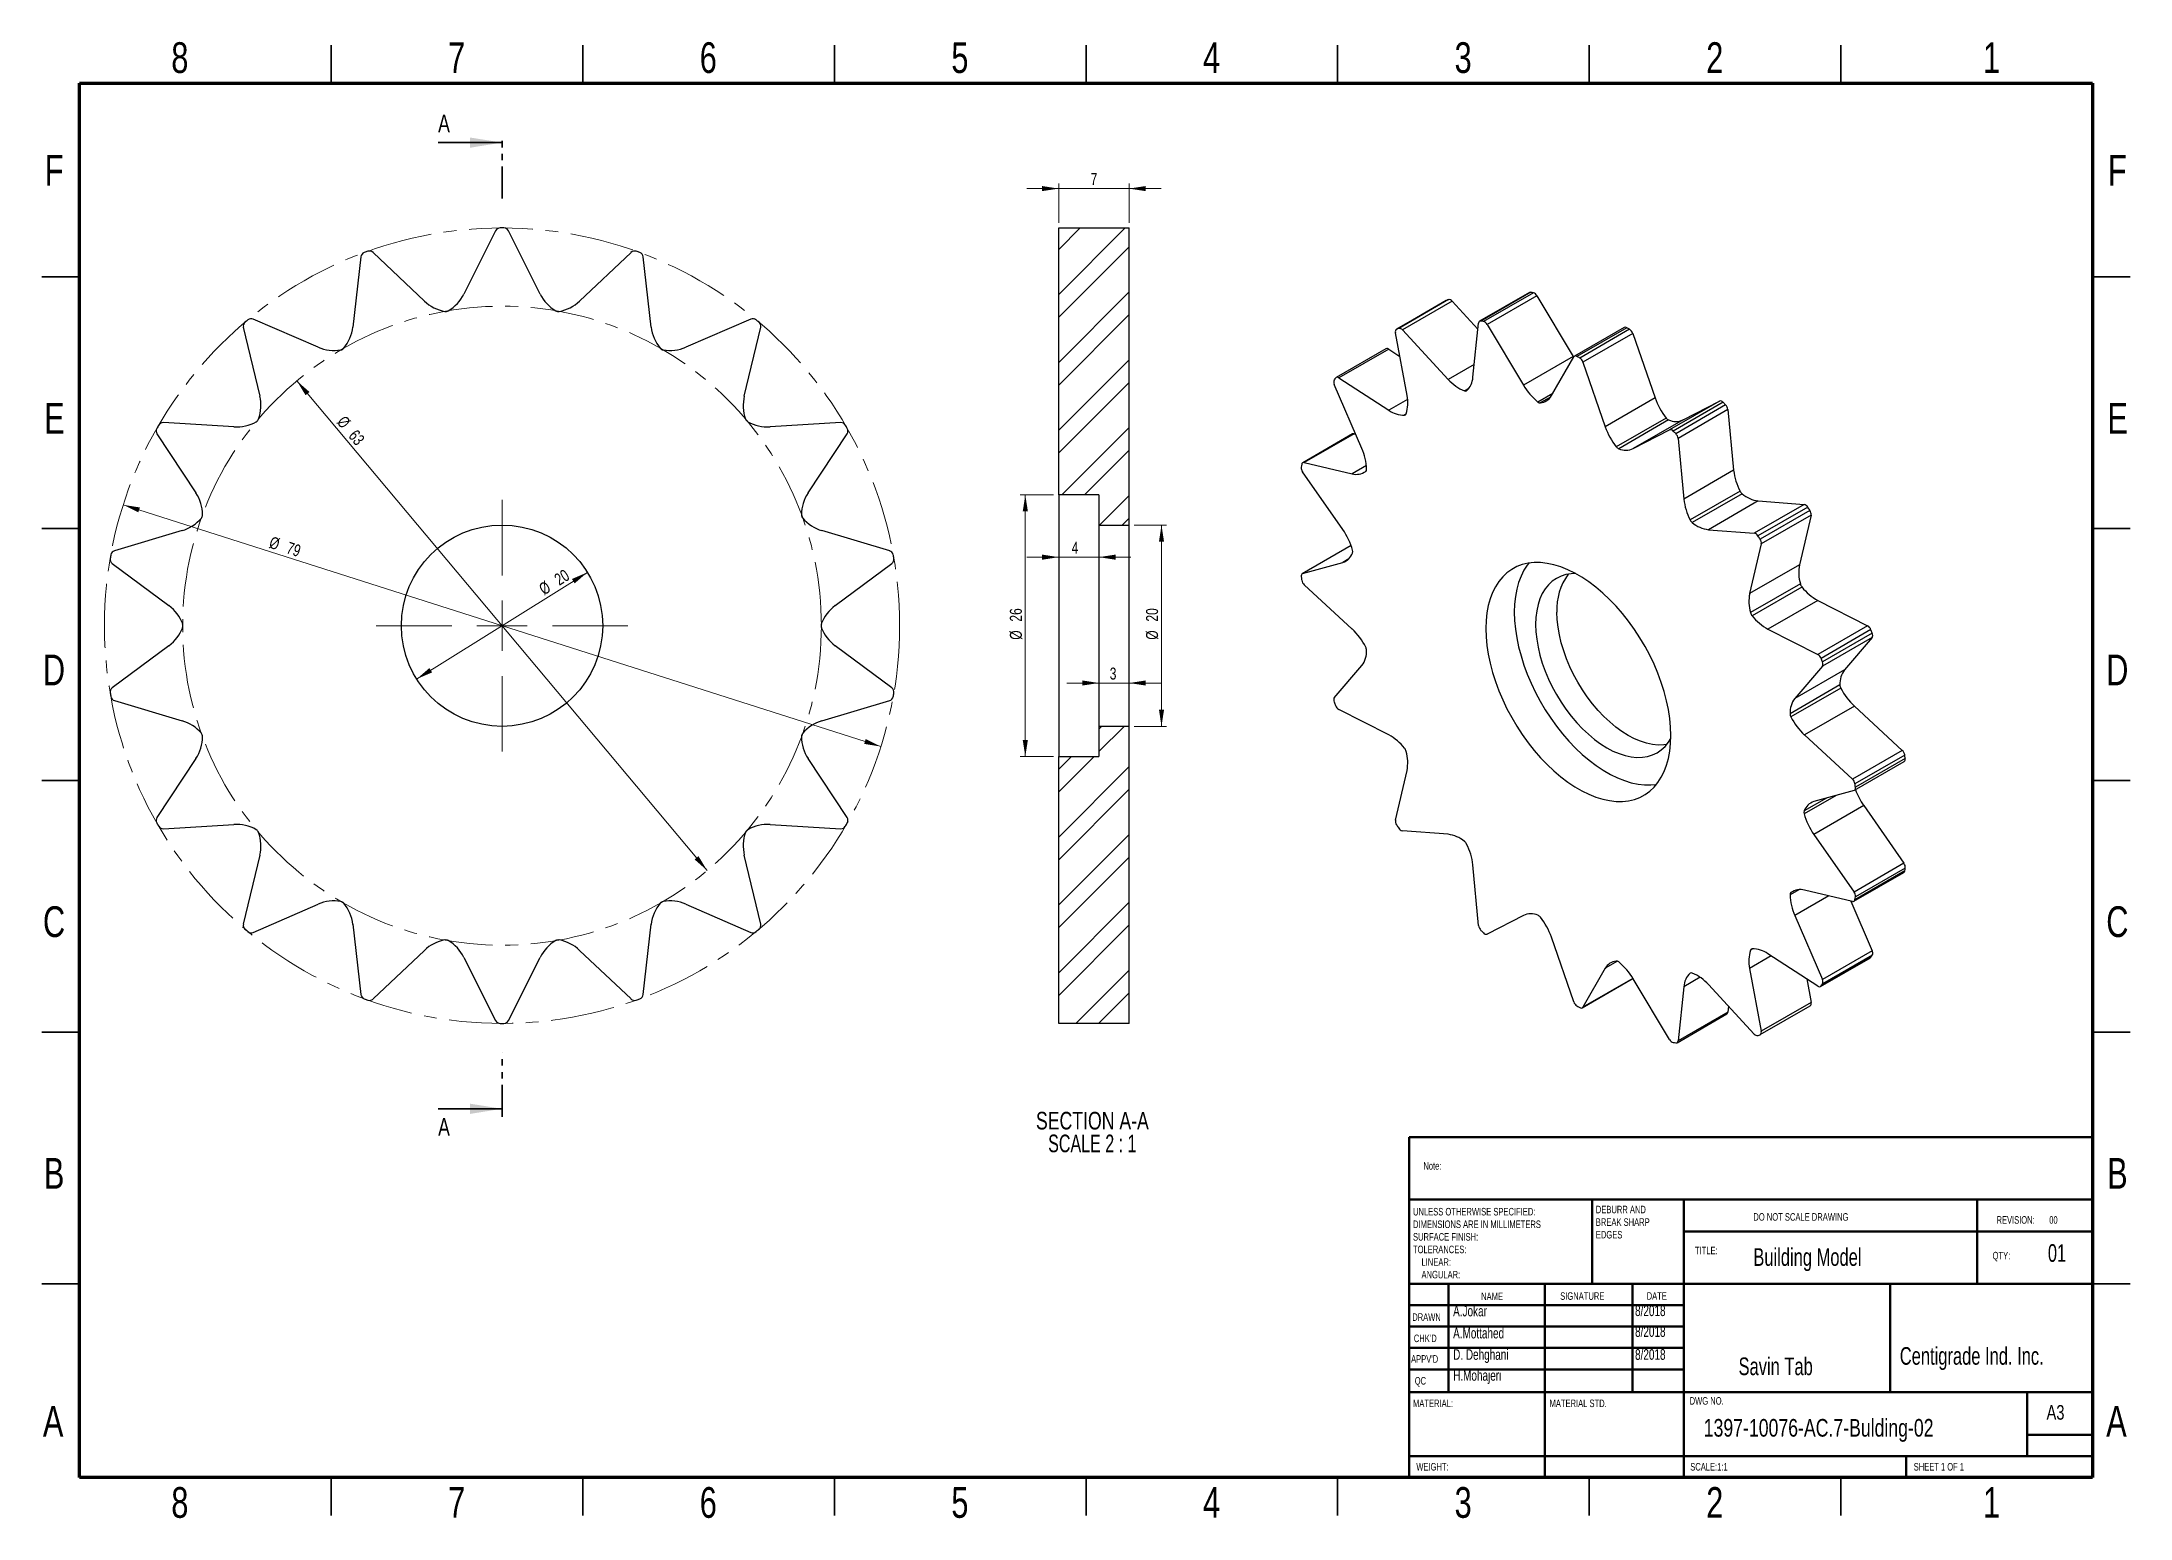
# Model space of a CAD drawing. Header units: millimetres. Extents: x 2 to 418, y 2 to 295.
import ezdxf

# ---------------------------------------------------------------- set-up
doc = ezdxf.new("R2010")
doc.units = ezdxf.units.MM
doc.linetypes.add('CENTERX2', pattern=[20.32, 12.7, -2.54, 2.54, -2.54])
doc.linetypes.add('PHANTOM', pattern=[12.7, 6.35, -1.27, 1.27, -1.27, 1.27, -1.27])
doc.styles.add('SLDTEXTSTYLE0', font='TXT', dxfattribs={"width": 0.75})
doc.styles.add('SLDTEXTSTYLE1', font='TXT', dxfattribs={"width": 0.686449})
doc.styles.add('SLDTEXTSTYLE2', font='TXT', dxfattribs={"width": 0.652778})
doc.styles.add('SLDTEXTSTYLE3', font='TXT', dxfattribs={"width": 0.6875})
doc.styles.add('SLDTEXTSTYLE4', font='TXT', dxfattribs={"width": 0.7})
doc.styles.add('SLDTEXTSTYLE5', font='TXT', dxfattribs={"width": 0.681818})
doc.dimstyles.new('SLDDIMSTYLE0', dxfattribs={"dimtxt": 2.38125, "dimasz": 3.302, "dimexe": 0, "dimexo": 0.0625, "dimgap": 0.595312, "dimtad": 1, "dimdec": 0, "dimlfac": 0.5, "dimrnd": 1e-09, "dimzin": 12, "dimdsep": 46, "dimtxsty": 'SLDTEXTSTYLE0', "dimsah": 1, "dimcen": 0, "dimadec": 0, "dimazin": 3, "dimtfac": 1, "dimtdec": 0, "dimtmove": 0, "dimatfit": 3, "dimfxl": 0, "dimfrac": 2, "dimtolj": 1, "dimtzin": 12, "dimarcsym": 0})
doc.dimstyles.new('SLDDIMSTYLE1', dxfattribs={"dimtxt": 2.38125, "dimasz": 3.302, "dimexe": 0, "dimexo": 0.0625, "dimgap": 0.595312, "dimtad": 1, "dimdec": 0, "dimlfac": 0.5, "dimrnd": 1e-09, "dimzin": 12, "dimdsep": 46, "dimtxsty": 'SLDTEXTSTYLE0', "dimsah": 1, "dimcen": 0.09, "dimadec": 0, "dimazin": 3, "dimtfac": 1, "dimtdec": 0, "dimtmove": 0, "dimatfit": 0, "dimfxl": 0, "dimfrac": 2, "dimtolj": 1, "dimtzin": 12, "dimarcsym": 0})
doc.dimstyles.new('SLDDIMSTYLE2', dxfattribs={"dimtxt": 2.38125, "dimasz": 3.302, "dimexe": 0, "dimexo": 0.0625, "dimgap": 0.595312, "dimtad": 1, "dimdec": 0, "dimlfac": 0.5, "dimrnd": 1e-09, "dimzin": 12, "dimdsep": 46, "dimtxsty": 'SLDTEXTSTYLE0', "dimsah": 1, "dimcen": 0.09, "dimadec": 0, "dimazin": 3, "dimtfac": 1, "dimtdec": 0, "dimtofl": 0, "dimtmove": 0, "dimatfit": 3, "dimfxl": 0, "dimfrac": 2, "dimtolj": 1, "dimtzin": 12, "dimarcsym": 0})

# ---------------------------------------------------------------- blocks, each defined once
blk = doc.blocks.new('SW_NOTE_0')
at = {"color": 0, "linetype": 'Continuous', "lineweight": 0, "char_height": 1.5, "attachment_point": 1, "style": 'SLDTEXTSTYLE0'}
for s, insert in [('UNLESS OTHERWISE SPECIFIED:', (0, 1.93)), ('SURFACE FINISH:', (0, -3.07)), ('DIMENSIONS ARE IN MILLIMETERS', (0, -0.57)), ('TOLERANCES:', (0, -5.57)), ('LINEAR:', (1.69, -8.07)), ('ANGULAR:', (1.69, -10.57))]:
    blk.add_mtext(s, dxfattribs=dict(at, insert=insert))
blk = doc.blocks.new('SW_NOTE_1')
at = {"color": 0, "linetype": 'Continuous', "lineweight": 0, "char_height": 1.5, "attachment_point": 1, "style": 'SLDTEXTSTYLE0'}
for s, insert in [('DEBURR AND', (0, 1.93)), ('BREAK SHARP', (0, -0.57)), ('EDGES', (0, -3.07))]:
    blk.add_mtext(s, dxfattribs=dict(at, insert=insert))
blk = doc.blocks.new('_D')
at = {"color": 7, "linetype": 'Continuous', "lineweight": 18}
blk.add_line((18.69, 203.22), (169.22, 155.22), dxfattribs=at)
for points in [[(18.69, 203.22), (21.68, 201.73), (21.99, 202.7)], [(169.22, 155.22), (166.23, 156.7), (165.92, 155.74)]]:
    blk.add_solid(points, dxfattribs=at)
at = {"color": 7, "linetype": 'Continuous', "lineweight": 18, "char_height": 2.381, "attachment_point": 1, "rotation": 342.3137, "style": 'SLDTEXTSTYLE0'}
for s, insert in [('%%c', (48.23, 197.02)), ('79', (51.66, 195.93))]:
    blk.add_mtext(s, dxfattribs=dict(at, insert=insert))
blk = doc.blocks.new('_D_1')
at = {"color": 7, "linetype": 'Continuous', "lineweight": 18}
blk.add_line((53.19, 227.85), (134.72, 130.59), dxfattribs=at)
for points in [[(53.19, 227.85), (54.92, 224.99), (55.7, 225.64)], [(134.72, 130.59), (132.99, 133.45), (132.21, 132.79)]]:
    blk.add_solid(points, dxfattribs=at)
at = {"color": 7, "linetype": 'Continuous', "lineweight": 18, "char_height": 2.381, "attachment_point": 1, "rotation": 309.9736, "style": 'SLDTEXTSTYLE0'}
for s, insert in [('%%c', (62.82, 221.14)), ('63', (65.13, 218.38))]:
    blk.add_mtext(s, dxfattribs=dict(at, insert=insert))
blk = doc.blocks.new('_D_2')
at = {"color": 7, "linetype": 'Continuous', "lineweight": 18}
blk.add_line((110.92, 189.81), (76.99, 168.62), dxfattribs=at)
for points in [[(110.92, 189.81), (107.85, 188.49), (108.39, 187.63)], [(76.99, 168.62), (80.06, 169.94), (79.52, 170.8)]]:
    blk.add_solid(points, dxfattribs=at)
at = {"color": 7, "linetype": 'Continuous', "lineweight": 18, "char_height": 2.381, "attachment_point": 1, "rotation": 31.9841, "style": 'SLDTEXTSTYLE0'}
for s, insert in [('%%c', (101.03, 187.23)), ('20', (104.08, 189.14))]:
    blk.add_mtext(s, dxfattribs=dict(at, insert=insert))
blk = doc.blocks.new('SW_CENTERMARKSYMBOL_0')
at = {"color": 0, "linetype": 'Continuous', "lineweight": 0}
for p, q in [((0, 10), (0, 25)), ((0, 0), (0, 5)), ((-10, 0), (-25, 0)), ((0, 0), (-5, 0)), ((0, 0), (0, -5)), ((0, 0), (5, 0)), ((10, 0), (25, 0)), ((0, -10), (0, -25))]:
    blk.add_line(p, q, dxfattribs=at)
blk = doc.blocks.new('_D_3')
at = {"color": 7, "linetype": 'Continuous', "lineweight": 18}
for p, q in [((204.57, 266.04), (198.22, 266.04)), ((204.57, 259.22), (204.57, 267.04)), ((204.57, 266.04), (218.57, 266.04)), ((218.57, 259.22), (218.57, 267.04)), ((218.57, 266.04), (224.92, 266.04))]:
    blk.add_line(p, q, dxfattribs=at)
for points in [[(204.57, 266.04), (201.27, 266.55), (201.27, 265.54)], [(218.57, 266.04), (221.87, 265.54), (221.87, 266.55)]]:
    blk.add_solid(points, dxfattribs=at)
at = {"color": 7, "linetype": 'Continuous', "lineweight": 18, "insert": (210.91, 269.11), "char_height": 2.38, "attachment_point": 1, "style": 'SLDTEXTSTYLE0'}
blk.add_mtext('7', dxfattribs=at)
blk = doc.blocks.new('_D_4')
at = {"color": 7, "linetype": 'Continuous', "lineweight": 18}
for p, q in [((219.57, 199.22), (226, 199.22)), ((225, 199.22), (225, 159.22)), ((219.57, 159.22), (226, 159.22))]:
    blk.add_line(p, q, dxfattribs=at)
for points in [[(225, 199.22), (224.5, 195.92), (225.51, 195.92)], [(225, 159.22), (225.51, 162.52), (224.5, 162.52)]]:
    blk.add_solid(points, dxfattribs=at)
at = {"color": 7, "linetype": 'Continuous', "lineweight": 18, "char_height": 2.381, "attachment_point": 1, "rotation": 90, "style": 'SLDTEXTSTYLE0'}
for s, insert in [('20', (221.93, 180.03)), ('%%c', (221.93, 176.43))]:
    blk.add_mtext(s, dxfattribs=dict(at, insert=insert))
blk = doc.blocks.new('_D_5')
at = {"color": 7, "linetype": 'Continuous', "lineweight": 18}
for p, q in [((203.57, 205.22), (196.94, 205.22)), ((197.94, 205.22), (197.94, 153.22)), ((203.57, 153.22), (196.94, 153.22))]:
    blk.add_line(p, q, dxfattribs=at)
for points in [[(197.94, 205.22), (197.43, 201.92), (198.45, 201.92)], [(197.94, 153.22), (198.45, 156.52), (197.43, 156.52)]]:
    blk.add_solid(points, dxfattribs=at)
at = {"color": 7, "linetype": 'Continuous', "lineweight": 18, "char_height": 2.381, "attachment_point": 1, "rotation": 90, "style": 'SLDTEXTSTYLE0'}
for s, insert in [('26', (194.87, 180.03)), ('%%c', (194.87, 176.43))]:
    blk.add_mtext(s, dxfattribs=dict(at, insert=insert))
blk = doc.blocks.new('_D_6')
at = {"color": 7, "linetype": 'Continuous', "lineweight": 18}
for p, q in [((204.57, 204.22), (204.57, 191.83)), ((212.57, 198.22), (212.57, 191.83)), ((204.57, 192.83), (198.22, 192.83)), ((212.57, 192.83), (204.57, 192.83)), ((212.57, 192.83), (218.92, 192.83))]:
    blk.add_line(p, q, dxfattribs=at)
for points in [[(204.57, 192.83), (201.27, 193.34), (201.27, 192.32)], [(212.57, 192.83), (215.87, 192.32), (215.87, 193.34)]]:
    blk.add_solid(points, dxfattribs=at)
at = {"color": 7, "linetype": 'Continuous', "lineweight": 18, "insert": (207.15, 195.9), "char_height": 2.38, "attachment_point": 1, "style": 'SLDTEXTSTYLE0'}
blk.add_mtext('4', dxfattribs=at)
blk = doc.blocks.new('_D_7')
at = {"color": 7, "linetype": 'Continuous', "lineweight": 18}
for p, q in [((212.57, 167.83), (206.22, 167.83)), ((212.57, 160.22), (212.57, 168.83)), ((218.57, 167.83), (212.57, 167.83)), ((218.57, 160.22), (218.57, 168.83)), ((218.57, 167.83), (224.92, 167.83))]:
    blk.add_line(p, q, dxfattribs=at)
for points in [[(212.57, 167.83), (209.27, 168.34), (209.27, 167.33)], [(218.57, 167.83), (221.87, 167.33), (221.87, 168.34)]]:
    blk.add_solid(points, dxfattribs=at)
at = {"color": 7, "linetype": 'Continuous', "lineweight": 18, "insert": (214.72, 170.9), "char_height": 2.38, "attachment_point": 1, "style": 'SLDTEXTSTYLE0'}
blk.add_mtext('3', dxfattribs=at)
blk = doc.blocks.new('SW_NOTE_2')
at = {"color": 0, "linetype": 'Continuous', "lineweight": 0, "char_height": 3.5, "attachment_point": 2}
for s, insert, style in [('SECTION A-A', (14.16, 4.51), 'SLDTEXTSTYLE0'), ('SCALE 2 : 1', (14.15, -0.01), 'SLDTEXTSTYLE5')]:
    blk.add_mtext(s, dxfattribs=dict(at, insert=insert, style=style))

msp = doc.modelspace()

# ---------------------------------------------------------------- hatches: boundary and pattern name
at = {"linetype": 'Continuous', "lineweight": 18}
h = msp.add_hatch(dxfattribs=at)
h.set_pattern_fill('ANSI32', angle=3e-322, style=0)
h.paths.add_polyline_path([(212.57, 199.22), (218.57, 199.22), (218.57, 258.22), (204.57, 258.22), (204.57, 205.22), (212.57, 205.22)], flags=0)
h = msp.add_hatch(dxfattribs=at)
h.set_pattern_fill('ANSI32', angle=3e-322, style=0)
h.paths.add_polyline_path([(204.57, 100.22), (218.57, 100.22), (218.57, 159.22), (212.57, 159.22), (212.57, 153.22), (204.57, 153.22)], flags=0)

# ---------------------------------------------------------------- linework, layer by layer
at = {"color": 7, "linetype": 'Continuous', "lineweight": 35}
for p, q in [((60, 287), (60, 294.5)), ((110, 287), (110, 294.5)), ((160, 287), (160, 294.5)), ((210, 294.5), (210, 287)), ((210, 287), (210, 294.5)), ((260, 287), (260, 294.5)), ((310, 287), (310, 294.5)), ((360, 287), (360, 294.5)), ((81.26, 275.18), (93.96, 275.18)), ((10, 248.5), (2.5, 248.5)), ((410, 248.5), (417.5, 248.5)), ((10, 198.5), (2.5, 198.5)), ((410, 198.5), (417.5, 198.5)), ((2.5, 148.5), (10, 148.5)), ((10, 148.5), (2.5, 148.5)), ((417.5, 148.5), (410, 148.5)), ((410, 148.5), (417.5, 148.5)), ((10, 98.5), (2.5, 98.5)), ((410, 98.5), (417.5, 98.5)), ((81.26, 83.26), (93.96, 83.26)), ((10, 48.5), (2.5, 48.5)), ((410, 48.5), (417.5, 48.5)), ((60, 10), (60, 2.5)), ((110, 10), (110, 2.5)), ((160, 10), (160, 2.5)), ((210, 2.5), (210, 10)), ((210, 10), (210, 2.5)), ((260, 10), (260, 2.5)), ((310, 10), (310, 2.5)), ((360, 10), (360, 2.5))]:
    msp.add_line(p, q, dxfattribs=at)
at = {"color": 7, "linetype": 'Continuous', "lineweight": 70}
for p, q in [((10, 10), (10, 287)), ((10, 287), (410, 287)), ((410, 287), (410, 10)), ((410, 10), (10, 10))]:
    msp.add_line(p, q, dxfattribs=at)
at = {"color": 7, "linetype": 'PHANTOM', "lineweight": 35}
for p, q in [((93.96, 264.07), (93.96, 276.77)), ((93.96, 81.67), (93.96, 94.38))]:
    msp.add_line(p, q, dxfattribs=at)
at = {"color": 7, "linetype": 'Continuous', "lineweight": 25}
for p, q in [((92.68, 257.66), (86.4, 245.1)), ((101.52, 245.1), (95.23, 257.66)), ((204.57, 205.22), (204.57, 258.22)), ((204.57, 258.22), (218.57, 258.22)), ((218.57, 199.22), (218.57, 258.22)), ((78.53, 243.71), (68.33, 253.37)), ((119.59, 253.37), (109.38, 243.71)), ((65.93, 252.5), (64.32, 238.54)), ((123.59, 238.54), (121.99, 252.5)), ((298.12, 245.39), (288.22, 239.68)), ((298.37, 245.44), (288.47, 239.72)), ((298.89, 245.35), (288.99, 239.64)), ((281.57, 243.79), (271.68, 238.08)), ((281.62, 243.81), (271.72, 238.1)), ((282.04, 243.98), (272.14, 238.26)), ((282.77, 243.67), (272.87, 237.96)), ((281.62, 243.81), (281.57, 243.79)), ((282.77, 243.67), (287.89, 238.15)), ((299.61, 244.76), (289.71, 239.05)), ((299.61, 244.76), (306.82, 232.71)), ((42.55, 238.49), (45.82, 224.83)), ((57.4, 234.54), (44.51, 240.13)), ((143.4, 240.13), (130.51, 234.54)), ((142.09, 224.83), (145.36, 238.49)), ((273.8, 224.93), (271.49, 237.42)), ((272.87, 237.96), (281.99, 228.13)), ((286.88, 228.57), (288.01, 239.31)), ((289.71, 239.05), (296.92, 226.99)), ((316.96, 238.46), (307.06, 232.75)), ((317.46, 238.41), (307.56, 232.7)), ((318.01, 238.1), (308.11, 232.38)), ((318.64, 237.28), (308.74, 231.57)), ((318.64, 237.28), (323.08, 224.46)), ((269.6, 234.23), (259.71, 228.51)), ((270.15, 234.15), (260.25, 228.44)), ((270.15, 234.15), (272.35, 232.72)), ((306.82, 232.71), (296.92, 226.99)), ((302.49, 224.92), (306.93, 232.61)), ((306.82, 232.71), (306.91, 232.57)), ((260.25, 228.44), (270.16, 222.03)), ((287.15, 231.11), (281.99, 228.13)), ((308.74, 231.57), (313.18, 218.74)), ((264.82, 214.42), (259.34, 227.15)), ((273.9, 224.18), (270.16, 222.03)), ((286.07, 226.35), (285.19, 225.84)), ((302.74, 225.35), (299.8, 223.65)), ((302.31, 224.64), (300.28, 223.47)), ((323.08, 224.46), (313.18, 218.74)), ((273.57, 221.21), (273.3, 221.06)), ((325.28, 220.47), (315.38, 214.75)), ((325.77, 220.09), (315.87, 214.38)), ((328.64, 220.11), (318.74, 214.4)), ((335.86, 223.84), (325.96, 218.12)), ((336.58, 223.59), (326.68, 217.88)), ((337.1, 223.08), (327.2, 217.36)), ((337.55, 222.14), (327.65, 216.43)), ((328.64, 220.11), (335.86, 223.84)), ((337.55, 222.14), (338.69, 210.09)), ((25.38, 217.34), (33.12, 205.61)), ((40.68, 218.71), (26.66, 219.55)), ((161.25, 219.55), (147.23, 218.71)), ((154.79, 205.61), (162.53, 217.34)), ((262.96, 217.31), (253.07, 211.6)), ((263.26, 217.34), (253.36, 211.63)), ((263.26, 217.34), (263.59, 217.27)), ((318.74, 214.4), (325.96, 218.12)), ((327.65, 216.43), (328.79, 204.38)), ((261.03, 198.32), (253.05, 209.76)), ((253.36, 211.63), (262.89, 209.4)), ((265.72, 211.04), (262.89, 209.4)), ((338.69, 210.09), (328.79, 204.38)), ((212.57, 205.22), (204.57, 205.22)), ((204.57, 205.22), (204.57, 153.22)), ((212.57, 205.22), (212.57, 199.22)), ((339.96, 205.94), (330.06, 200.22)), ((340.38, 205.41), (330.48, 199.69)), ((343.58, 204), (333.68, 198.29)), ((343.58, 204), (352.7, 203.3)), ((212.57, 199.22), (218.57, 199.22)), ((212.57, 199.22), (212.57, 159.22)), ((218.57, 159.22), (218.57, 199.22)), ((352.7, 203.3), (342.8, 197.59)), ((353.43, 202.76), (343.53, 197.05)), ((353.85, 202.11), (343.95, 196.4)), ((354.08, 201.17), (344.18, 195.45)), ((354.08, 201.17), (351.77, 191.34)), ((30.39, 198.1), (16.92, 194.1)), ((170.99, 194.1), (157.52, 198.1)), ((262.68, 195.14), (252.97, 189.53)), ((262.68, 195.12), (253.05, 189.57)), ((333.68, 198.29), (342.8, 197.59)), ((344.18, 195.45), (341.87, 185.63)), ((16.48, 191.58), (27.76, 183.21)), ((160.15, 183.21), (171.43, 191.58)), ((253.05, 189.57), (261.03, 191.79)), ((262.2, 192.47), (261.03, 191.79)), ((351.77, 191.34), (341.87, 185.63)), ((262.89, 178.56), (253.36, 187.33)), ((351.95, 187.52), (342.05, 181.81)), ((352.26, 186.9), (342.36, 181.19)), ((355.4, 184.25), (345.5, 178.53)), ((355.4, 184.25), (365.32, 179.21)), ((345.5, 178.53), (355.42, 173.49)), ((365.32, 179.21), (355.42, 173.49)), ((27.76, 175.22), (16.48, 166.85)), ((171.43, 166.85), (160.15, 175.22)), ((365.97, 178.43), (356.07, 172.71)), ((366.22, 176.88), (356.32, 171.17)), ((366.25, 177.72), (356.35, 172.01)), ((366.22, 176.88), (360.75, 170.47)), ((259.34, 164.9), (264.82, 171.32)), ((356.32, 171.17), (350.85, 164.75)), ((360.75, 170.47), (350.85, 164.75)), ((359.81, 167.45), (349.91, 161.73)), ((359.98, 166.82), (350.08, 161.1)), ((16.92, 164.34), (30.39, 160.33)), ((157.52, 160.33), (170.99, 164.34)), ((270.16, 157.54), (260.25, 162.58)), ((362.68, 163.22), (352.78, 157.51)), ((362.68, 163.22), (372.2, 154.45)), ((212.57, 159.22), (212.57, 153.22)), ((218.57, 159.22), (212.57, 159.22)), ((218.57, 100.22), (218.57, 159.22)), ((352.78, 157.51), (362.3, 148.74)), ((372.2, 154.45), (362.3, 148.74)), ((33.12, 152.82), (25.38, 141.1)), ((162.53, 141.1), (154.79, 152.82)), ((204.57, 153.22), (212.57, 153.22)), ((204.57, 100.22), (204.57, 153.22)), ((271.49, 140.62), (273.8, 150.44)), ((362.7, 146.54), (372.6, 152.25)), ((372.7, 153.53), (362.8, 147.82)), ((372.79, 152.85), (362.89, 147.14)), ((359.04, 145.51), (352.7, 141.85)), ((362.62, 146.51), (354.64, 144.28)), ((357.14, 144.98), (352.7, 142.42)), ((364.54, 143.47), (354.64, 137.75)), ((364.54, 143.47), (372.52, 132.03)), ((26.66, 138.89), (40.68, 139.73)), ((147.23, 139.73), (161.25, 138.89)), ((281.99, 137.78), (272.87, 138.48)), ((354.64, 137.75), (362.62, 126.31)), ((45.82, 133.61), (42.55, 119.95)), ((145.36, 119.95), (142.09, 133.61)), ((288.01, 119.64), (286.88, 131.69)), ((362.6, 124.47), (372.5, 130.19)), ((372.52, 132.03), (362.62, 126.31)), ((372.7, 130.51), (362.8, 124.79)), ((372.79, 131.08), (362.89, 125.36)), ((351.68, 126.77), (349.91, 125.75)), ((350.74, 126.57), (350.08, 126.19)), ((357.59, 125.54), (350.85, 121.65)), ((362.3, 124.44), (352.78, 126.67)), ((361.97, 124.52), (366.22, 114.63)), ((44.51, 118.3), (57.4, 123.89)), ((130.51, 123.89), (143.4, 118.3)), ((296.92, 121.67), (289.71, 117.95)), ((350.85, 121.65), (356.32, 108.92)), ((64.32, 119.9), (65.93, 105.94)), ((121.99, 105.94), (123.59, 119.9)), ((306.93, 104.5), (302.49, 117.33)), ((68.33, 105.07), (78.53, 114.72)), ((86.4, 113.34), (92.68, 100.77)), ((95.23, 100.77), (101.52, 113.34)), ((109.38, 114.72), (119.59, 105.07)), ((315.62, 112.56), (313.18, 111.16)), ((346.16, 113.62), (341.87, 111.14)), ((342.5, 115.02), (342.05, 114.76)), ((355.42, 107.63), (345.5, 114.05)), ((355.96, 107.56), (365.86, 113.27)), ((365.97, 113.37), (356.07, 107.66)), ((366.22, 114.63), (356.32, 108.92)), ((366.25, 113.76), (356.35, 108.05)), ((308.6, 103.32), (318.5, 109.04)), ((313.18, 111.16), (308.74, 103.46)), ((318.64, 109.17), (308.74, 103.46)), ((318.66, 109.21), (318.64, 109.17)), ((325.96, 97.02), (318.74, 109.08)), ((332.05, 109.38), (328.79, 107.5)), ((330.15, 110.25), (330.06, 110.19)), ((342.8, 98.11), (333.68, 107.94)), ((341.87, 111.14), (344.18, 98.65)), ((353.21, 109.06), (354.08, 104.37)), ((328.79, 107.5), (327.65, 96.76)), ((354.08, 104.37), (344.18, 98.65)), ((218.57, 100.22), (204.57, 100.22)), ((327.45, 96.39), (337.35, 102.11)), ((337.55, 102.47), (327.65, 96.76)), ((337.68, 103.63), (337.55, 102.47)), ((343.99, 98), (353.89, 103.71))]:
    msp.add_line(p, q, dxfattribs=at)
at = {"color": 7, "linetype": 'Continuous', "lineweight": 50}
for p, q in [((274.2, 77.6), (410, 77.6)), ((274.2, 77.6), (274.2, 65.25)), ((274.2, 65.25), (410, 65.25)), ((274.2, 65.25), (274.2, 10.25)), ((310.6, 65.25), (310.6, 48.5)), ((328.8, 65.25), (328.8, 10)), ((387.09, 48.5), (387.09, 65.25)), ((410, 58.88), (328.8, 58.88)), ((410, 48.5), (274.2, 48.5)), ((282, 48.5), (282, 27)), ((301.19, 48.5), (301.19, 10.25)), ((318.6, 48.5), (318.6, 27)), ((328.8, 10.25), (328.8, 48.5)), ((369.79, 27), (369.79, 48.5)), ((328.8, 44.25), (274.2, 44.25)), ((328.8, 40), (274.2, 40)), ((328.8, 35.75), (274.2, 35.75)), ((328.8, 31.5), (274.2, 31.5)), ((284.6, 27), (274.2, 27)), ((284.6, 27), (410, 27)), ((397, 14.25), (397, 27)), ((410, 18.5), (397, 18.5)), ((274.2, 14.25), (410, 14.25)), ((373, 10), (373, 14.25))]:
    msp.add_line(p, q, dxfattribs=at)
at = {"color": 7, "linetype": 'Continuous', "lineweight": 25, "flags": 128}
for points in [[(326.22, 157.42), (326.17, 159.08), (326, 160.79), (325.74, 162.54), (325.36, 164.32), (324.89, 166.13), (324.31, 167.94), (323.64, 169.76), (322.87, 171.57), (322.02, 173.35), (321.08, 175.11), (320.07, 176.82), (318.98, 178.49), (317.83, 180.09), (316.62, 181.62), (315.35, 183.07), (314.05, 184.43), (312.71, 185.69), (311.33, 186.86), (309.94, 187.91), (308.54, 188.84), (307.13, 189.66), (305.73, 190.34), (304.33, 190.9), (302.96, 191.32), (301.62, 191.6), (300.31, 191.75), (299.05, 191.76), (297.84, 191.62), (296.69, 191.35), (295.6, 190.95), (294.59, 190.4), (293.65, 189.73), (292.8, 188.93), (292.03, 188.01), (291.36, 186.97), (290.78, 185.82), (290.31, 184.56), (289.93, 183.21), (289.66, 181.76), (289.5, 180.24), (289.45, 178.65), (289.5, 176.99), (289.66, 175.28), (289.93, 173.53), (290.31, 171.75), (290.78, 169.94), (291.36, 168.13), (292.03, 166.31), (292.8, 164.5), (293.65, 162.72), (294.59, 160.96), (295.6, 159.25), (296.69, 157.59), (297.84, 155.98), (299.05, 154.45), (300.31, 153), (301.62, 151.64), (302.96, 150.38), (304.33, 149.21), (305.73, 148.16), (307.13, 147.23), (308.54, 146.41), (309.94, 145.73), (311.33, 145.17), (312.71, 144.75), (314.05, 144.47), (315.35, 144.32), (316.62, 144.31), (317.83, 144.45), (318.98, 144.72), (320.07, 145.12), (321.08, 145.67), (322.02, 146.34), (322.87, 147.14), (323.64, 148.06), (324.31, 149.1), (324.89, 150.26), (325.36, 151.51), (325.74, 152.86), (326, 154.31), (326.17, 155.83), (326.22, 157.42)], [(297.98, 191.65), (297.69, 191.27), (297.02, 190.23), (296.44, 189.08), (295.96, 187.83), (295.59, 186.47), (295.32, 185.03), (295.16, 183.51), (295.11, 181.91), (295.16, 180.26), (295.32, 178.55), (295.59, 176.8), (295.96, 175.01), (296.44, 173.21), (297.02, 171.39), (297.69, 169.57), (298.45, 167.77), (299.31, 165.98), (300.24, 164.23), (301.26, 162.51), (302.35, 160.85), (303.5, 159.25), (304.71, 157.72), (305.97, 156.27), (307.28, 154.91), (308.62, 153.64), (309.99, 152.48), (311.38, 151.43), (312.79, 150.49), (314.2, 149.68), (315.6, 148.99), (316.99, 148.44), (318.36, 148.02), (319.71, 147.73), (321.01, 147.59), (322.27, 147.58), (323.35, 147.69)], [(307.31, 189.56), (306.42, 189.53), (305.38, 189.36), (304.4, 189.06), (303.49, 188.62), (302.66, 188.05), (301.91, 187.36), (301.24, 186.54), (300.67, 185.6), (300.2, 184.56), (299.83, 183.41), (299.56, 182.18), (299.4, 180.86), (299.35, 179.47), (299.4, 178.01), (299.56, 176.51), (299.83, 174.96), (300.2, 173.39), (300.67, 171.8), (301.24, 170.21), (301.91, 168.62), (302.66, 167.06), (303.49, 165.53), (304.4, 164.04), (305.38, 162.61), (306.42, 161.24), (307.51, 159.95), (308.65, 158.75), (309.83, 157.64), (311.04, 156.64), (312.26, 155.74), (313.49, 154.97), (314.72, 154.32), (315.95, 153.8), (317.15, 153.41), (318.33, 153.16), (319.47, 153.05), (320.56, 153.08), (321.6, 153.24), (322.58, 153.54), (323.49, 153.98), (324.32, 154.55), (325.08, 155.25), (325.74, 156.07), (326.21, 156.82)], [(325.38, 155.6), (324.8, 155.53), (323.71, 155.5), (322.57, 155.61), (321.39, 155.86), (320.19, 156.25), (318.97, 156.77), (317.73, 157.42), (316.5, 158.19), (315.28, 159.09), (314.07, 160.09), (312.9, 161.2), (311.76, 162.4), (310.66, 163.69), (309.62, 165.06), (308.64, 166.49), (307.73, 167.98), (306.9, 169.51), (306.15, 171.07), (305.49, 172.66), (304.92, 174.25), (304.44, 175.84), (304.07, 177.41), (303.81, 178.95), (303.65, 180.46), (303.59, 181.91)], [(365.86, 113.27), (365.92, 113.31), (365.97, 113.37)]]:
    msp.add_lwpolyline(points, dxfattribs=at)
at = {"color": 7, "linetype": 'CENTERX2', "lineweight": 18}
for radius in [79, 63.46]:
    msp.add_circle((93.96, 179.22), radius, dxfattribs=at)
at = {"color": 7, "linetype": 'Continuous', "lineweight": 25}
msp.add_circle((93.96, 179.22), 20, dxfattribs=at)
for centre, radius, start, end in [((93.57, 257.22), 1, 90.2809, 153.4349), ((93.96, 179.22), 79, 89.7191, 90.2809), ((94.34, 257.22), 1, 26.5651, 89.7191), ((66.92, 252.38), 1, 110.2809, 173.4349), ((93.96, 179.22), 79, 109.7191, 110.2809), ((67.64, 252.64), 1, 46.5651, 109.7191), ((120.27, 252.64), 1, 70.2809, 133.4349), ((93.96, 179.22), 79, 69.7191, 70.2809), ((120.99, 252.38), 1, 6.5651, 69.7191), ((79.24, 248.68), 8, 300.3145, 333.4349), ((108.67, 248.68), 8, 206.5651, 239.6855), ((298.3, 245.06), 0.381, 79.3871, 119.0501), ((292.17, 204.27), 41.63, 80.7195, 81.4366), ((298.56, 244.22), 1.18, 27.2551, 74.0586), ((84.03, 249.52), 8, 226.5651, 259.6855), ((82.77, 242.63), 1, 259.6855, 300.3145), ((105.14, 242.63), 1, 239.6855, 280.3145), ((103.88, 249.52), 8, 280.3145, 313.4349), ((291.65, 218.81), 26.94, 110.9097, 111.8682), ((282.17, 243.25), 0.74, 35.2262, 99.9831), ((43.53, 238.72), 1, 130.2809, 193.4349), ((93.96, 179.22), 79, 129.7191, 130.2809), ((44.11, 239.21), 1, 66.5651, 129.7191), ((56.37, 239.45), 8, 320.3145, 353.4349), ((131.54, 239.45), 8, 186.5651, 219.6855), ((143.8, 239.21), 1, 50.2809, 113.4349), ((93.96, 179.22), 79, 49.7191, 50.2809), ((144.39, 238.72), 1, 346.5651, 49.7191), ((272.02, 237.61), 0.572, 122.4328, 200.0795), ((281.75, 213.1), 26.94, 110.9097, 111.8682), ((272.27, 237.53), 0.74, 35.2262, 99.9831), ((288.41, 239.33), 0.399, 81.6183, 181.9249), ((282.27, 198.55), 41.63, 80.7195, 81.4366), ((288.66, 238.51), 1.18, 27.2551, 74.0586), ((317.17, 238.01), 0.499, 54.5358, 114.5306), ((280.5, 173.76), 74.47, 59.7594, 60.246), ((317.16, 236.8), 1.55, 18.2932, 57.0623), ((60.58, 241.88), 8, 246.5651, 279.6855), ((61.76, 234.98), 1, 279.6855, 320.3145), ((126.15, 234.98), 1, 219.6855, 260.3145), ((127.33, 241.88), 8, 260.3145, 293.4349), ((269.82, 233.77), 0.501, 48.9646, 115.1983), ((307.29, 232.37), 0.43, 50.4426, 145.5318), ((270.6, 168.05), 74.47, 59.7594, 60.246), ((285.48, 209.93), 31.81, 144.4703, 145.3284), ((259.93, 228.1), 0.459, 46.8662, 137.7594), ((282.97, 228.76), 3.91, 312.4517, 357.1816), ((307.27, 231.08), 1.55, 18.2932, 57.0623), ((38.04, 222.97), 8, 340.3145, 13.4349), ((149.88, 222.97), 8, 166.5651, 199.6855), ((260.18, 227.61), 0.951, 154.4146, 208.7522), ((267.08, 223.44), 6.88, 341.9531, 12.481), ((288.59, 233.97), 8.81, 221.4625, 247.2934), ((285.37, 226.22), 0.42, 244.5542, 305.6649), ((307.57, 233.24), 12.34, 210.407, 230.9986), ((300.03, 226.26), 2.8, 275.1914, 331.3085), ((335.93, 228.96), 13.62, 199.2818, 218.5528), ((44.63, 220.61), 1, 299.6855, 340.3145), ((143.28, 220.61), 1, 199.6855, 240.3145), ((273.18, 226.24), 5.19, 234.4057, 271.3537), ((273.27, 221.42), 0.364, 274.9076, 342.3355), ((300.27, 224.18), 0.708, 228.1437, 270.8777), ((326.22, 221.17), 1.17, 216.8174, 247.2098), ((327.18, 223.35), 3.56, 246.5936, 294.3135), ((336.04, 223.19), 0.672, 36.8249, 106.1513), ((256.95, 143.25), 113.12, 44.8851, 45.2533), ((335.96, 221.94), 1.61, 7.1393, 44.9162), ((26.22, 217.89), 1, 150.2809, 213.4349), ((93.96, 179.22), 79, 149.7191, 150.2809), ((26.6, 218.55), 1, 86.5651, 149.7191), ((41.16, 226.69), 8, 266.5651, 299.6855), ((146.75, 226.69), 8, 240.3145, 273.4349), ((161.31, 218.55), 1, 30.2809, 93.4349), ((93.96, 179.22), 79, 29.7191, 30.2809), ((161.7, 217.89), 1, 326.5651, 29.7191), ((263.15, 216.96), 0.401, 74.3004, 118.3163), ((326.03, 223.24), 13.62, 199.2818, 218.5528), ((326.14, 217.48), 0.672, 36.8249, 106.1513), ((247.05, 137.54), 113.12, 44.8851, 45.2533), ((326.06, 216.23), 1.61, 7.1393, 44.9162), ((255.02, 210.03), 10.73, 1.541, 24.1574), ((316.32, 215.45), 1.17, 216.8174, 247.2098), ((317.28, 217.64), 3.56, 246.5936, 294.3135), ((308.28, 201.71), 56.23, 170.2002, 170.7871), ((254.16, 210.6), 1.39, 175.2576, 217.0186), ((253.26, 211.25), 0.39, 74.4556, 176.4172), ((263.75, 212.4), 3.12, 253.9019, 306.0861), ((265.22, 210.27), 0.535, 313.0521, 4.8048), ((350.41, 211.39), 11.79, 186.3351, 207.563), ((26.45, 201.2), 8, 0.3145, 33.4349), ((161.47, 201.2), 8, 146.5651, 179.6855), ((340.51, 205.68), 11.79, 186.3351, 207.563), ((341.37, 206.64), 1.58, 206.3831, 231.206), ((344.37, 210.16), 6.2, 229.9756, 262.7115), ((28.11, 205.77), 8, 286.5651, 319.6855), ((33.45, 201.24), 1, 319.6855, 0.3145), ((154.47, 201.24), 1, 179.6855, 220.3145), ((159.8, 205.77), 8, 220.3145, 253.4349), ((331.47, 200.92), 1.58, 206.3831, 231.206), ((334.47, 204.44), 6.2, 229.9756, 262.7115), ((352.47, 202.23), 1.09, 28.7621, 78.0502), ((239.62, 128.7), 135.78, 32.7288, 33.0548), ((352.78, 201.35), 1.32, 352.0164, 35.3877), ((250.09, 190.64), 13.36, 15.5286, 35.0466), ((342.57, 196.52), 1.09, 28.7621, 78.0502), ((229.72, 122.98), 135.78, 32.7288, 33.0548), ((342.88, 195.63), 1.32, 352.0164, 35.3877), ((17.08, 192.39), 1, 170.2809, 233.4349), ((93.96, 179.22), 79, 169.7191, 170.2809), ((17.21, 193.14), 1, 106.5651, 169.7191), ((170.7, 193.14), 1, 10.2809, 73.4349), ((170.84, 192.39), 1, 306.5651, 9.7191), ((93.96, 179.22), 79, 9.7191, 10.2809), ((260.18, 194.61), 2.94, 286.771, 341.0174), ((262.08, 193.94), 0.929, 342.2251, 17.7749), ((359.7, 189.79), 8.07, 168.9361, 196.3345), ((253.27, 189.09), 0.524, 115.1568, 197.8712), ((346.29, 201.71), 94.39, 187.7802, 188.1957), ((254.48, 188.52), 1.63, 189.4402, 226.929), ((314.99, 182.62), 11.42, 143.2471, 183.5257), ((353.57, 187.96), 1.68, 195.1941, 219.0223), ((360.18, 193.07), 10.03, 217.9161, 241.5849), ((23, 176.79), 8, 20.3145, 53.4349), ((164.91, 176.79), 8, 126.5651, 159.6855), ((349.8, 184.08), 8.07, 168.9361, 196.3345), ((23, 181.65), 8, 306.5651, 339.6855), ((29.56, 179.22), 1, 339.6855, 20.3145), ((158.35, 179.22), 1, 159.6855, 200.3145), ((164.91, 181.65), 8, 200.3145, 233.4349), ((253.95, 169.04), 13.06, 27.0125, 46.8321), ((343.67, 182.25), 1.68, 195.1941, 219.0223), ((350.28, 187.35), 10.03, 217.9161, 241.5849), ((364.57, 177.91), 1.5, 20.09, 59.7582), ((261.11, 174.12), 4.65, 322.9183, 2.6721), ((264.35, 174.3), 1.4, 1.4678, 28.3953), ((246.99, 131.86), 127.77, 21.0359, 21.3755), ((365.47, 177.32), 0.869, 329.4323, 27.2965), ((354.67, 172.2), 1.5, 20.09, 59.7582), ((237.1, 126.15), 127.77, 21.0359, 21.3755), ((355.58, 171.61), 0.869, 329.4323, 27.2965), ((364.46, 167.66), 4.65, 142.9183, 182.6721), ((17.08, 166.05), 1, 126.5651, 189.7191), ((170.84, 166.05), 1, 350.2809, 53.4349), ((361.21, 167.48), 1.4, 181.4678, 208.3953), ((371.62, 172.75), 13.06, 207.0125, 226.8321), ((93.96, 179.22), 79, 189.7191, 190.2809), ((17.21, 165.3), 1, 190.2809, 253.4349), ((170.7, 165.3), 1, 286.5651, 349.7191), ((93.96, 179.22), 79, 349.7191, 350.2809), ((260.09, 164.46), 0.869, 149.4323, 207.2965), ((378.57, 209.93), 127.77, 201.0359, 201.3755), ((261, 163.87), 1.5, 200.09, 239.7582), ((354.56, 161.95), 4.65, 142.9183, 182.6721), ((28.11, 152.67), 8, 40.3145, 73.4349), ((33.45, 157.19), 1, 359.6855, 40.3145), ((154.47, 157.19), 1, 139.6855, 180.3145), ((159.8, 152.67), 8, 106.5651, 139.6855), ((351.31, 161.77), 1.4, 181.4678, 208.3953), ((361.72, 167.03), 13.06, 207.0125, 226.8321), ((26.45, 157.23), 8, 326.5651, 359.6855), ((161.47, 157.23), 8, 180.3145, 213.4349), ((265.39, 148.72), 10.03, 37.9161, 61.5849), ((272, 153.82), 1.68, 15.1941, 39.0223), ((265.87, 151.99), 8.07, 348.9361, 16.3345), ((371.09, 153.27), 1.63, 9.4402, 46.929), ((372.22, 152.71), 0.594, 309.6948, 14.0395), ((279.27, 140.08), 94.39, 7.7802, 8.1957), ((361.19, 147.55), 1.63, 9.4402, 46.929), ((362.4, 146.98), 0.524, 295.1568, 17.8712), ((269.37, 134.36), 94.39, 7.7802, 8.1957), ((375.66, 151.24), 13.57, 199.7875, 214.9669), ((26.22, 140.55), 1, 146.5651, 209.7191), ((161.7, 140.55), 1, 330.2809, 33.4349), ((353.59, 142.13), 0.929, 162.2251, 197.7749), ((355.49, 141.46), 2.94, 106.771, 161.0174), ((365.58, 145.43), 13.36, 195.5286, 215.0466), ((93.96, 179.22), 79, 209.7191, 210.2809), ((26.6, 139.89), 1, 210.2809, 273.4349), ((41.16, 131.75), 8, 60.3145, 93.4349), ((44.63, 137.83), 1, 19.6855, 60.3145), ((38.04, 135.47), 8, 346.5651, 19.6855), ((149.88, 135.47), 8, 160.3145, 193.4349), ((143.28, 137.83), 1, 119.6855, 160.3145), ((146.75, 131.75), 8, 86.5651, 119.6855), ((161.31, 139.89), 1, 266.5651, 329.7191), ((93.96, 179.22), 79, 329.7191, 330.2809), ((272.79, 140.44), 1.32, 172.0164, 215.3877), ((385.94, 213.09), 135.78, 212.7288, 213.0548), ((273.1, 139.55), 1.09, 208.7621, 258.0502), ((281.2, 131.63), 6.2, 49.9756, 82.7115), ((284.2, 135.15), 1.58, 26.3831, 51.206), ((275.16, 130.39), 11.79, 6.3351, 27.563), ((372.26, 130.55), 0.436, 303.0441, 353.8213), ((371.41, 131.19), 1.39, 355.2576, 37.0186), ((317.29, 140.08), 56.23, 350.2002, 350.7871), ((60.58, 116.55), 8, 80.3145, 113.4349), ((127.33, 116.55), 8, 66.5651, 99.6855), ((350.45, 125.8), 0.535, 133.0521, 184.8048), ((360.64, 126.04), 10.73, 181.541, 204.1574), ((351.92, 123.67), 3.12, 73.9019, 126.0861), ((362.41, 124.82), 0.39, 254.4556, 356.4172), ((361.51, 125.48), 1.39, 355.2576, 37.0186), ((307.39, 134.36), 56.23, 350.2002, 350.7871), ((61.76, 123.45), 1, 39.6855, 80.3145), ((56.37, 118.98), 8, 6.5651, 39.6855), ((131.54, 118.98), 8, 140.3145, 173.4349), ((126.15, 123.45), 1, 99.6855, 140.3145), ((298.39, 118.43), 3.56, 66.5936, 114.3135), ((299.35, 120.62), 1.17, 36.8174, 67.2098), ((289.63, 112.83), 13.62, 19.2818, 38.5528), ((43.53, 119.71), 1, 166.5651, 229.7191), ((93.96, 179.22), 79, 229.7191, 230.2809), ((44.11, 119.22), 1, 230.2809, 293.4349), ((84.03, 108.92), 8, 100.3145, 133.4349), ((82.77, 115.8), 1, 59.6855, 100.3145), ((79.24, 109.76), 8, 26.5651, 59.6855), ((108.67, 109.76), 8, 120.3145, 153.4349), ((105.14, 115.8), 1, 79.6855, 120.3145), ((103.88, 108.92), 8, 46.5651, 79.6855), ((143.8, 119.22), 1, 246.5651, 309.7191), ((93.96, 179.22), 79, 309.7191, 310.2809), ((144.39, 119.71), 1, 310.2809, 13.4349), ((289.61, 119.84), 1.61, 187.1393, 224.9162), ((368.62, 198.53), 113.12, 224.8851, 225.2533), ((289.52, 118.59), 0.672, 216.8249, 286.1513), ((315.64, 109.81), 2.8, 95.1914, 151.3085), ((315.39, 111.89), 0.708, 48.1437, 90.8777), ((308.1, 102.83), 12.34, 30.407, 50.9986), ((348.59, 112.63), 6.88, 161.9531, 192.481), ((342.4, 114.65), 0.364, 94.9076, 162.3355), ((342.49, 109.83), 5.19, 54.4057, 91.3537), ((340.09, 131.86), 31.81, 324.4703, 325.3284), ((365.39, 114.18), 0.951, 334.4146, 28.7522), ((318.32, 109.35), 0.359, 300.3988, 331.0004), ((332.7, 107.31), 3.91, 132.4517, 177.1816), ((330.3, 109.85), 0.42, 64.5542, 125.6649), ((327.08, 102.1), 8.81, 41.4625, 67.2934), ((330.19, 126.14), 31.81, 324.4703, 325.3284), ((355.49, 108.46), 0.951, 334.4146, 28.7522), ((66.92, 106.05), 1, 186.5651, 249.7191), ((93.96, 179.22), 79, 249.7191, 250.2809), ((67.64, 105.79), 1, 250.2809, 313.4349), ((120.27, 105.79), 1, 226.5651, 289.7191), ((93.96, 179.22), 79, 289.7191, 290.2809), ((120.99, 106.05), 1, 290.2809, 353.4349), ((308.4, 104.99), 1.55, 198.2932, 237.0623), ((353.52, 104.17), 0.595, 308.9541, 19.2214), ((355.73, 107.97), 0.459, 226.8662, 317.7594), ((93.57, 101.22), 1, 206.5651, 269.7191), ((93.96, 179.22), 79, 269.7191, 270.2809), ((94.34, 101.22), 1, 270.2809, 333.4349), ((345.07, 168.02), 74.47, 239.7594, 240.246), ((308.38, 103.7), 0.43, 230.4426, 325.5318), ((337.09, 102.49), 0.464, 304.2572, 357.9848), ((327.01, 97.56), 1.18, 207.2551, 254.0586), ((333.4, 137.52), 41.63, 260.7195, 261.4366), ((327.26, 96.74), 0.399, 261.6183, 1.9249), ((343.4, 98.54), 0.74, 215.2262, 279.9831), ((333.92, 122.97), 26.94, 290.9097, 291.8682), ((343.64, 98.46), 0.572, 302.4328, 20.0795)]:
    msp.add_arc(centre, radius, start, end, dxfattribs=at)
at = {"color": 7, "linetype": 'Continuous', "lineweight": 35}
for points in [[(93.96, 275.18), (87.61, 276.19), (87.61, 274.16)], [(93.96, 83.26), (87.61, 84.27), (87.61, 82.24)]]:
    msp.add_solid(points, dxfattribs=at)

# ---------------------------------------------------------------- block references
at = {"color": 7, "linetype": 'Continuous', "lineweight": 0}
for name, p in [('SW_CENTERMARKSYMBOL_0', (93.96, 179.22)), ('SW_NOTE_2', (197.11, 78.14)), ('SW_NOTE_0', (274.98, 61.64)), ('SW_NOTE_1', (311.31, 62.07))]:
    msp.add_blockref(name, p, dxfattribs=at)

# ---------------------------------------------------------------- texts
for s, insert, char_height, attachment_point, style in [('8', (29.94, 295.11), 6.1, 2, 'SLDTEXTSTYLE0'), ('7', (84.94, 295.11), 6.1, 2, 'SLDTEXTSTYLE0'), ('6', (134.94, 295.11), 6.1, 2, 'SLDTEXTSTYLE0'), ('5', (184.94, 295.11), 6.1, 2, 'SLDTEXTSTYLE0'), ('4', (234.94, 295.11), 6.1, 2, 'SLDTEXTSTYLE0'), ('3', (284.94, 295.11), 6.1, 2, 'SLDTEXTSTYLE0'), ('2', (334.94, 295.11), 6.1, 2, 'SLDTEXTSTYLE0'), ('1', (389.94, 295.11), 6.1, 2, 'SLDTEXTSTYLE0'), ('F', (4.94, 272.73), 6.1, 2, 'SLDTEXTSTYLE0'), ('F', (414.94, 272.73), 6.1, 2, 'SLDTEXTSTYLE0'), ('E', (5.01, 223.48), 6.1, 2, 'SLDTEXTSTYLE0'), ('E', (415.01, 223.48), 6.1, 2, 'SLDTEXTSTYLE0'), ('D', (4.93, 173.48), 6.1, 2, 'SLDTEXTSTYLE0'), ('D', (414.93, 173.48), 6.1, 2, 'SLDTEXTSTYLE0'), ('C', (4.94, 123.48), 6.1, 2, 'SLDTEXTSTYLE0'), ('C', (414.94, 123.48), 6.1, 2, 'SLDTEXTSTYLE0'), ('B', (4.95, 73.48), 6.1, 2, 'SLDTEXTSTYLE0'), ('Note:', (277.03, 72.67), 1.5, 1, 'SLDTEXTSTYLE0'), ('B', (414.95, 73.48), 6.1, 2, 'SLDTEXTSTYLE0'), ('DO NOT SCALE DRAWING', (342.61, 62.53), 1.5, 1, 'SLDTEXTSTYLE0'), ('REVISION:       00', (390.95, 61.93), 1.5, 1, 'SLDTEXTSTYLE2'), ('TITLE:', (331.01, 55.87), 1.5, 1, 'SLDTEXTSTYLE0'), ('Building Model', (342.61, 55.56), 3.5, 1, 'SLDTEXTSTYLE4'), ('QTY:', (390.15, 54.84), 1.5, 1, 'SLDTEXTSTYLE0'), ('01', (401.13, 56.36), 3.5, 1, 'SLDTEXTSTYLE4'), ('NAME', (288.52, 46.75), 1.5, 1, 'SLDTEXTSTYLE0'), ('SIGNATURE', (304.23, 46.81), 1.5, 1, 'SLDTEXTSTYLE0'), ('DATE', (321.41, 46.83), 1.5, 1, 'SLDTEXTSTYLE0'), ('DRAWN', (274.84, 42.63), 1.5, 1, 'SLDTEXTSTYLE1'), ('A.Jokar', (282.95, 44.14), 2.117, 1, 'SLDTEXTSTYLE4'), ('8/2018', (319.1, 44.2), 2.117, 1, 'SLDTEXTSTYLE4'), ("CHK'D", (275.14, 38.41), 1.5, 1, 'SLDTEXTSTYLE0'), ('A.Mottahed', (282.95, 39.76), 2.117, 1, 'SLDTEXTSTYLE4'), ('8/2018', (319.1, 40.07), 2.117, 1, 'SLDTEXTSTYLE4'), ("APPV'D", (274.6, 34.32), 1.5, 1, 'SLDTEXTSTYLE0'), ('D. Dehghani', (282.95, 35.51), 2.1167, 1, 'SLDTEXTSTYLE4'), ('8/2018', (319.1, 35.51), 2.117, 1, 'SLDTEXTSTYLE4'), ('Savin Tab', (339.67, 33.85), 3.5, 1, 'SLDTEXTSTYLE4'), ('Centigrade Ind. Inc.', (371.71, 35.92), 3.5, 1, 'SLDTEXTSTYLE4'), ('QC', (275.32, 29.97), 1.5, 1, 'SLDTEXTSTYLE0'), ('H.Mohajeri', (282.95, 31.36), 2.117, 1, 'SLDTEXTSTYLE4'), ('MATERIAL:', (274.98, 25.5), 1.5, 1, 'SLDTEXTSTYLE0'), ('MATERIAL STD.', (302.11, 25.5), 1.5, 1, 'SLDTEXTSTYLE0'), ('DWG NO.', (329.95, 25.99), 1.5, 1, 'SLDTEXTSTYLE0'), ('A', (4.76, 24.23), 6.1, 2, 'SLDTEXTSTYLE0'), ('1397-10076-AC.7-Bulding-02', (332.75, 21.64), 3.5, 1, 'SLDTEXTSTYLE0'), ('A3', (400.87, 24.41), 2.91, 1, 'SLDTEXTSTYLE0'), ('A', (414.76, 24.23), 6.1, 2, 'SLDTEXTSTYLE0'), ('WEIGHT:', (275.64, 12.9), 1.499, 1, 'SLDTEXTSTYLE0'), ('SCALE:1:1', (330.07, 12.9), 1.5, 1, 'SLDTEXTSTYLE0'), ('SHEET 1 OF 1', (374.48, 12.9), 1.5, 1, 'SLDTEXTSTYLE3'), ('8', (29.94, 8.11), 6.1, 2, 'SLDTEXTSTYLE0'), ('7', (84.94, 8.11), 6.1, 2, 'SLDTEXTSTYLE0'), ('6', (134.94, 8.11), 6.1, 2, 'SLDTEXTSTYLE0'), ('5', (184.94, 8.11), 6.1, 2, 'SLDTEXTSTYLE0'), ('4', (234.94, 8.11), 6.1, 2, 'SLDTEXTSTYLE0'), ('3', (284.94, 8.11), 6.1, 2, 'SLDTEXTSTYLE0'), ('2', (334.94, 8.11), 6.1, 2, 'SLDTEXTSTYLE0'), ('1', (389.94, 8.11), 6.1, 2, 'SLDTEXTSTYLE0')]:
    msp.add_mtext(s, dxfattribs=dict(at, insert=insert, char_height=char_height, attachment_point=attachment_point, style=style))
at = {"color": 7, "linetype": 'Continuous', "char_height": 3.5, "attachment_point": 1, "style": 'SLDTEXTSTYLE0'}
for insert in [(81.26, 280.74), (81.26, 81.41)]:
    msp.add_mtext('A', dxfattribs=dict(at, insert=insert))

# ---------------------------------------------------------------- dimensions: what is measured, and where the dimension line sits
at = {"color": 7, "linetype": 'Continuous', "lineweight": 18}
for base, p1, p2, picture, middle in [((218.57, 266.04), (204.57, 258.22), (218.57, 258.22), '_D_3', (211.79, 266.04)), ((204.57, 192.83), (212.57, 199.22), (204.57, 205.22), '_D_6', (208.03, 192.83)), ((212.57, 167.83), (218.57, 159.22), (212.57, 159.22), '_D_7', (215.6, 167.83))]:
    dim = msp.add_linear_dim(base=base, p1=p1, p2=p2, dimstyle='SLDDIMSTYLE1', dxfattribs=at)
    dim.commit()
    dim.dimension.update_dxf_attribs({"geometry": picture, "text_midpoint": middle, "dimtype": 160})
for p1, p2, picture, middle in [((53.19, 227.85), (134.72, 130.59), '_D_1', (62.73, 216.47)), ((18.69, 203.22), (169.22, 155.22), '_D', (50.65, 193.03)), ((110.92, 189.81), (76.99, 168.62), '_D_2', (105.78, 186.6))]:
    dim = msp.add_diameter_dim_2p(p1=p1, p2=p2, dimstyle='SLDDIMSTYLE0', dxfattribs=at)
    dim.commit()
    dim.dimension.update_dxf_attribs({"geometry": picture, "text_midpoint": middle, "dimtype": 163})
for base, p1, p2, picture, middle in [((197.94, 153.22), (204.57, 205.22), (204.57, 153.22), '_D_5', (197.94, 179.99)), ((225, 159.22), (218.57, 199.22), (218.57, 159.22), '_D_4', (225, 179.99))]:
    dim = msp.add_linear_dim(base=base, p1=p1, p2=p2, angle=90, text='%%c<>', dimstyle='SLDDIMSTYLE2', dxfattribs=at)
    dim.commit()
    dim.dimension.update_dxf_attribs({"geometry": picture, "text_midpoint": middle, "dimtype": 160})

doc.saveas('drawing.dxf')
